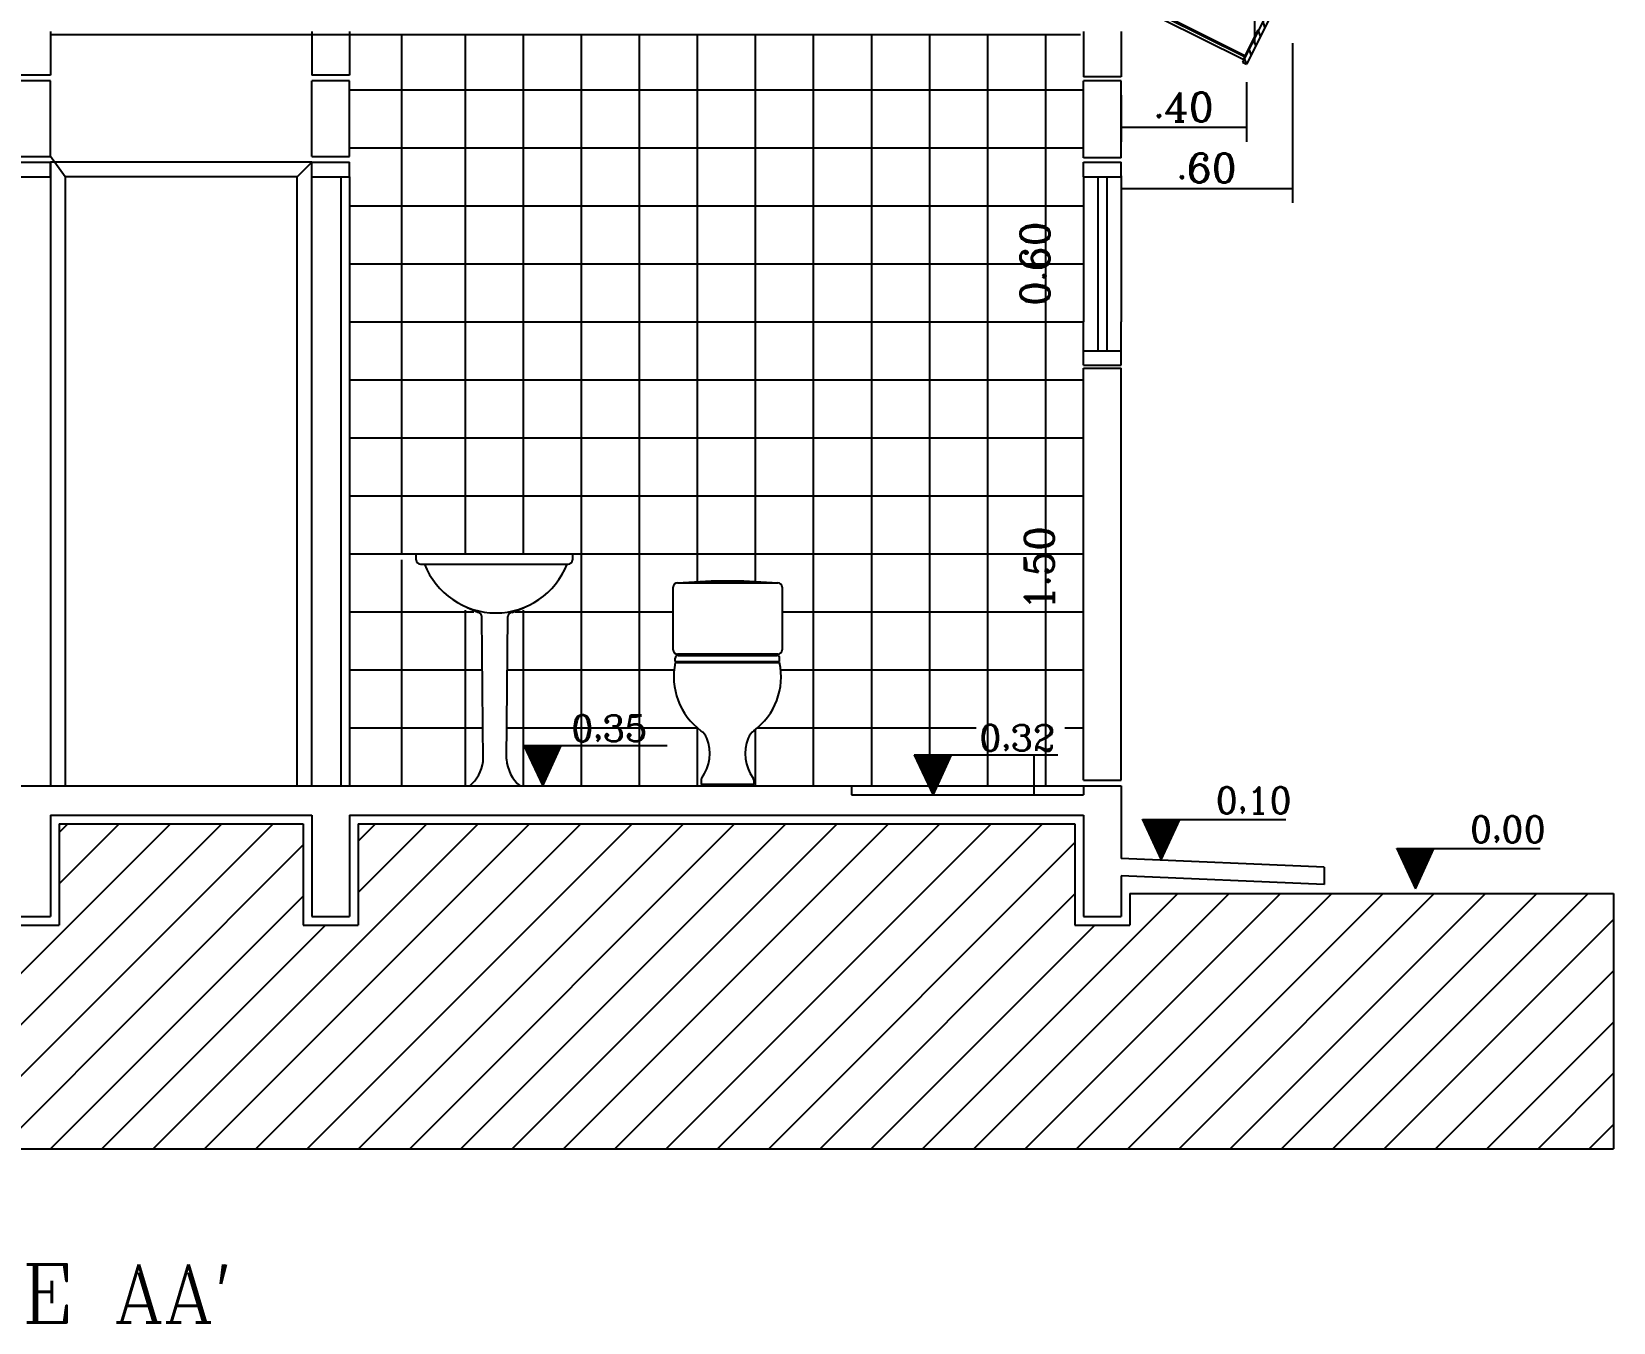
# Model space of a CAD drawing. Extents: x -29 to 75, y 16 to 65.
# Drawn here: x 48.58 to 54.03, y 22.56 to 27.01 of the extents above; entities that cross this region are included whole.
import ezdxf
from ezdxf.enums import TextEntityAlignment as Align

# ---------------------------------------------------------------- set-up
doc = ezdxf.new("R2010")
doc.units = 0
doc.linetypes.add('DASHED2', pattern=[0.375, 0.25, -0.125])
doc.layers.get('0').update_dxf_attribs({"linetype": 'CONTINUOUS'})
doc.layers.get('DEFPOINTS').update_dxf_attribs({"linetype": 'CONTINUOUS'})
for name, color, linetype in [('APARELHOS', 1, 'CONTINUOUS'), ('AZULEJO', 30, 'CONTINUOUS'), ('CONCRETO', 5, 'CONTINUOUS'), ('CORTETERRA', 244, 'CONTINUOUS'), ('COTAS', 244, 'CONTINUOUS'), ('JANELA', 5, 'CONTINUOUS'), ('PAREDE', 7, 'CONTINUOUS'), ('TEXTO', 244, 'CONTINUOUS'), ('VISTAL', 30, 'CONTINUOUS'), ('VISTAP', 244, 'CONTINUOUS')]:
    doc.layers.add(name, color=color, linetype=linetype)
doc.styles.add('ROMANC', font='romanc.shx', dxfattribs={"height": 0.1})
doc.dimstyles.new('ROMANC', dxfattribs={"dimtxt": 0.1, "dimasz": 0.18, "dimexe": 0.05, "dimexo": 0.0625, "dimgap": 0.09, "dimtad": 0, "dimzin": 0, "dimtxsty": 'ROMANC', "dimblk1": 'NONE', "dimblk2": 'NONE', "dimsah": 1, "dimcen": 0.09, "dimclrd": 244, "dimclre": 244, "dimclrt": 244, "dimazin": 3, "dimtfac": 1, "dimtdec": 4, "dimtofl": 0, "dimtmove": 0, "dimatfit": 3, "dimtolj": 1, "dimtzin": 0})

# ---------------------------------------------------------------- blocks, each defined once
blk = doc.blocks.new('*X4')
at = {"color": 0, "linetype": 'DASHED2'}
for p, q in [((142.7874, 77.5214), (142.8024, 77.5364)), ((142.7874, 77.486), (142.8024, 77.501)), ((142.7874, 77.4507), (142.8024, 77.4657)), ((142.7874, 77.4153), (142.8024, 77.4303)), ((142.7874, 77.38), (142.8024, 77.395))]:
    blk.add_line(p, q, dxfattribs=at)
blk = doc.blocks.new('*D16')
at = {"layer": 'DEFPOINTS', "color": 0, "linetype": 'BYBLOCK'}
for p in [(28.2321, -1.0199), (28.3844, -1.0199), (28.3844, -2.5199)]:
    blk.add_point(p, dxfattribs=at)
at = {"color": 244, "linetype": 'BYBLOCK', "insert": (28.2321, -1.7699), "char_height": 0.1, "attachment_point": 5, "rotation": 90, "style": 'ROMANC'}
blk.add_mtext('\\A1;1.50', dxfattribs=at)
blk = doc.blocks.new('_NONE')
at = {"color": 0, "linetype": 'BYBLOCK'}
blk.add_circle((0, 0), 0.25, dxfattribs=at)
blk = doc.blocks.new('*D17')
at = {"layer": 'DEFPOINTS', "color": 0, "linetype": 'BYBLOCK'}
for p in [(28.2177, -0.4199), (28.3844, -0.4199), (28.3844, -1.0199)]:
    blk.add_point(p, dxfattribs=at)
at = {"color": 244, "linetype": 'BYBLOCK', "insert": (28.2177, -0.7199), "char_height": 0.1, "attachment_point": 5, "rotation": 90, "style": 'ROMANC'}
blk.add_mtext('\\A1;0.60', dxfattribs=at)
blk = doc.blocks.new('*D19')
at = {"color": 244, "linetype": 'BYBLOCK'}
for p, q in [((52.7679, 26.8378), (52.7679, 26.6325)), ((52.3359, 26.7934), (52.3359, 26.6325)), ((52.3359, 26.6825), (52.7679, 26.6825))]:
    blk.add_line(p, q, dxfattribs=at)
at = {"layer": 'DEFPOINTS', "color": 0, "linetype": 'BYBLOCK'}
for p in [(52.7679, 26.9003), (52.3359, 26.8559), (52.7679, 26.6825)]:
    blk.add_point(p, dxfattribs=at)
at = {"color": 244, "linetype": 'BYBLOCK', "insert": (52.5519, 26.7525), "char_height": 0.1, "attachment_point": 5, "style": 'ROMANC'}
blk.add_mtext('\\A1;{.40}', dxfattribs=at)
blk = doc.blocks.new('*D20')
at = {"color": 244, "linetype": 'BYBLOCK'}
for p, q in [((52.9259, 26.973), (52.9259, 26.422)), ((52.3359, 26.5149), (52.3359, 26.422)), ((52.3359, 26.472), (52.9259, 26.472))]:
    blk.add_line(p, q, dxfattribs=at)
at = {"layer": 'DEFPOINTS', "color": 0, "linetype": 'BYBLOCK'}
for p in [(52.9259, 27.0355), (52.3359, 26.5774), (52.9259, 26.472)]:
    blk.add_point(p, dxfattribs=at)
at = {"color": 244, "linetype": 'BYBLOCK', "insert": (52.6309, 26.542), "char_height": 0.1, "attachment_point": 5, "style": 'ROMANC'}
blk.add_mtext('\\A1;{.60}', dxfattribs=at)
blk = doc.blocks.new('*X22')
at = {"color": 0, "linetype": 'CONTINUOUS'}
for p, q in [((20.243, -2.8299), (20.2433, -2.8296)), ((20.2441, -2.8323), (20.2468, -2.8296)), ((20.2453, -2.8347), (20.2503, -2.8296)), ((20.2464, -2.8371), (20.2539, -2.8296)), ((20.2475, -2.8395), (20.2574, -2.8296)), ((20.2486, -2.8419), (20.2609, -2.8296)), ((20.2498, -2.8443), (20.2645, -2.8296)), ((20.2509, -2.8467), (20.268, -2.8296)), ((20.252, -2.8491), (20.2715, -2.8296)), ((20.2532, -2.8515), (20.2751, -2.8296)), ((20.2543, -2.8539), (20.2786, -2.8296)), ((20.2554, -2.8563), (20.2821, -2.8296)), ((20.2566, -2.8587), (20.2857, -2.8296)), ((20.2577, -2.8611), (20.2892, -2.8296)), ((20.2588, -2.8636), (20.2928, -2.8296)), ((20.26, -2.866), (20.2963, -2.8296)), ((20.2611, -2.8684), (20.2998, -2.8296)), ((20.2622, -2.8708), (20.3034, -2.8296)), ((20.2634, -2.8732), (20.3069, -2.8296)), ((20.2645, -2.8756), (20.3104, -2.8296)), ((20.2656, -2.878), (20.314, -2.8296)), ((20.2668, -2.8804), (20.3175, -2.8296)), ((20.2679, -2.8828), (20.321, -2.8296)), ((20.269, -2.8852), (20.3246, -2.8296)), ((20.2702, -2.8876), (20.3281, -2.8296)), ((20.2713, -2.89), (20.3316, -2.8296)), ((20.2724, -2.8924), (20.3352, -2.8296)), ((20.2736, -2.8948), (20.3387, -2.8296)), ((20.2747, -2.8972), (20.3423, -2.8296)), ((20.2758, -2.8996), (20.3458, -2.8296)), ((20.277, -2.902), (20.3493, -2.8296)), ((20.2781, -2.9044), (20.3529, -2.8296)), ((20.2792, -2.9068), (20.3564, -2.8296)), ((20.2804, -2.9092), (20.3599, -2.8296)), ((20.2815, -2.9116), (20.3635, -2.8296)), ((20.2826, -2.914), (20.367, -2.8296)), ((20.2838, -2.9164), (20.3705, -2.8296)), ((20.2849, -2.9188), (20.3685, -2.8352)), ((20.286, -2.9212), (20.3656, -2.8417)), ((20.2871, -2.9236), (20.3626, -2.8482)), ((20.2883, -2.926), (20.3596, -2.8547)), ((20.2894, -2.9284), (20.3567, -2.8612)), ((20.2905, -2.9308), (20.3537, -2.8677)), ((20.2917, -2.9332), (20.3508, -2.8742)), ((20.2928, -2.9356), (20.3478, -2.8807)), ((20.2939, -2.9381), (20.3448, -2.8871)), ((20.2951, -2.9405), (20.3419, -2.8936)), ((20.2962, -2.9429), (20.3389, -2.9001)), ((20.2973, -2.9453), (20.336, -2.9066)), ((20.2985, -2.9477), (20.333, -2.9131)), ((20.2996, -2.9501), (20.3301, -2.9196)), ((20.3007, -2.9525), (20.3271, -2.9261)), ((20.3019, -2.9549), (20.3241, -2.9326)), ((20.303, -2.9573), (20.3212, -2.9391)), ((20.3041, -2.9597), (20.3182, -2.9456)), ((20.3053, -2.9621), (20.3153, -2.9521)), ((20.3064, -2.9645), (20.3123, -2.9586)), ((20.3075, -2.9669), (20.3094, -2.9651))]:
    blk.add_line(p, q, dxfattribs=at)
blk = doc.blocks.new('*X23')
at = {"color": 0, "linetype": 'CONTINUOUS'}
for p, q in [((27.0815, -2.472), (27.0831, -2.4704)), ((27.0826, -2.4744), (27.0867, -2.4704)), ((27.0838, -2.4768), (27.0902, -2.4704)), ((27.0849, -2.4792), (27.0937, -2.4704)), ((27.086, -2.4816), (27.0973, -2.4704)), ((27.0872, -2.484), (27.1008, -2.4704)), ((27.0883, -2.4864), (27.1043, -2.4704)), ((27.0894, -2.4888), (27.1079, -2.4704)), ((27.0906, -2.4912), (27.1114, -2.4704)), ((27.0917, -2.4936), (27.115, -2.4704)), ((27.0928, -2.4961), (27.1185, -2.4704)), ((27.094, -2.4985), (27.122, -2.4704)), ((27.0951, -2.5009), (27.1256, -2.4704)), ((27.0962, -2.5033), (27.1291, -2.4704)), ((27.0974, -2.5057), (27.1326, -2.4704)), ((27.0985, -2.5081), (27.1362, -2.4704)), ((27.0996, -2.5105), (27.1397, -2.4704)), ((27.1008, -2.5129), (27.1432, -2.4704)), ((27.1019, -2.5153), (27.1468, -2.4704)), ((27.103, -2.5177), (27.1503, -2.4704)), ((27.1042, -2.5201), (27.1538, -2.4704)), ((27.1053, -2.5225), (27.1574, -2.4704)), ((27.1064, -2.5249), (27.1609, -2.4704)), ((27.1076, -2.5273), (27.1644, -2.4704)), ((27.1087, -2.5297), (27.168, -2.4704)), ((27.1098, -2.5321), (27.1715, -2.4704)), ((27.111, -2.5345), (27.1751, -2.4704)), ((27.1121, -2.5369), (27.1786, -2.4704)), ((27.1132, -2.5393), (27.1821, -2.4704)), ((27.1143, -2.5417), (27.1857, -2.4704)), ((27.1155, -2.5441), (27.1892, -2.4704)), ((27.1166, -2.5465), (27.1927, -2.4704)), ((27.1177, -2.5489), (27.1963, -2.4704)), ((27.1189, -2.5513), (27.1998, -2.4704)), ((27.12, -2.5537), (27.2033, -2.4704)), ((27.1211, -2.5561), (27.2069, -2.4704)), ((27.1223, -2.5585), (27.2077, -2.4731)), ((27.1234, -2.5609), (27.2047, -2.4796)), ((27.1245, -2.5633), (27.2018, -2.4861)), ((27.1257, -2.5657), (27.1988, -2.4926)), ((27.1268, -2.5681), (27.1959, -2.4991)), ((27.1279, -2.5705), (27.1929, -2.5056)), ((27.1291, -2.573), (27.1899, -2.5121)), ((27.1302, -2.5754), (27.187, -2.5186)), ((27.1313, -2.5778), (27.184, -2.5251)), ((27.1325, -2.5802), (27.1811, -2.5316)), ((27.1336, -2.5826), (27.1781, -2.5381)), ((27.1347, -2.585), (27.1752, -2.5445)), ((27.1359, -2.5874), (27.1722, -2.551)), ((27.137, -2.5898), (27.1692, -2.5575)), ((27.1381, -2.5922), (27.1663, -2.564)), ((27.1393, -2.5946), (27.1633, -2.5705)), ((27.1404, -2.597), (27.1604, -2.577)), ((27.1415, -2.5994), (27.1574, -2.5835)), ((27.1427, -2.6018), (27.1544, -2.59)), ((27.1438, -2.6042), (27.1515, -2.5965)), ((27.1449, -2.6066), (27.1485, -2.603))]:
    blk.add_line(p, q, dxfattribs=at)
blk = doc.blocks.new('*X24')
at = {"color": 0, "linetype": 'CONTINUOUS'}
for p, q in [((27.8023, -2.5149), (27.8042, -2.513)), ((27.8034, -2.5173), (27.8078, -2.513)), ((27.8046, -2.5197), (27.8113, -2.513)), ((27.8057, -2.5221), (27.8148, -2.513)), ((27.8068, -2.5245), (27.8184, -2.513)), ((27.8079, -2.5269), (27.8219, -2.513)), ((27.8091, -2.5293), (27.8255, -2.513)), ((27.8102, -2.5317), (27.829, -2.513)), ((27.8113, -2.5341), (27.8325, -2.513)), ((27.8125, -2.5365), (27.8361, -2.513)), ((27.8136, -2.5389), (27.8396, -2.513)), ((27.8147, -2.5414), (27.8431, -2.513)), ((27.8159, -2.5438), (27.8467, -2.513)), ((27.817, -2.5462), (27.8502, -2.513)), ((27.8181, -2.5486), (27.8537, -2.513)), ((27.8193, -2.551), (27.8573, -2.513)), ((27.8204, -2.5534), (27.8608, -2.513)), ((27.8215, -2.5558), (27.8643, -2.513)), ((27.8227, -2.5582), (27.8679, -2.513)), ((27.8238, -2.5606), (27.8714, -2.513)), ((27.8249, -2.563), (27.875, -2.513)), ((27.8261, -2.5654), (27.8785, -2.513)), ((27.8272, -2.5678), (27.882, -2.513)), ((27.8283, -2.5702), (27.8856, -2.513)), ((27.8295, -2.5726), (27.8891, -2.513)), ((27.8306, -2.575), (27.8926, -2.513)), ((27.8317, -2.5774), (27.8962, -2.513)), ((27.8329, -2.5798), (27.8997, -2.513)), ((27.834, -2.5822), (27.9032, -2.513)), ((27.8351, -2.5846), (27.9068, -2.513)), ((27.8363, -2.587), (27.9103, -2.513)), ((27.8374, -2.5894), (27.9138, -2.513)), ((27.8385, -2.5918), (27.9174, -2.513)), ((27.8397, -2.5942), (27.9209, -2.513)), ((27.8408, -2.5966), (27.9244, -2.513)), ((27.8419, -2.599), (27.928, -2.513)), ((27.8431, -2.6014), (27.9279, -2.5166)), ((27.8442, -2.6038), (27.9249, -2.5231)), ((27.8453, -2.6062), (27.922, -2.5296)), ((27.8464, -2.6086), (27.919, -2.5361)), ((27.8476, -2.611), (27.9161, -2.5426)), ((27.8487, -2.6134), (27.9131, -2.549)), ((27.8498, -2.6159), (27.9102, -2.5555)), ((27.851, -2.6183), (27.9072, -2.562)), ((27.8521, -2.6207), (27.9042, -2.5685)), ((27.8532, -2.6231), (27.9013, -2.575)), ((27.8544, -2.6255), (27.8983, -2.5815)), ((27.8555, -2.6279), (27.8954, -2.588)), ((27.8566, -2.6303), (27.8924, -2.5945)), ((27.8578, -2.6327), (27.8894, -2.601)), ((27.8589, -2.6351), (27.8865, -2.6075)), ((27.86, -2.6375), (27.8835, -2.614)), ((27.8612, -2.6399), (27.8806, -2.6205)), ((27.8623, -2.6423), (27.8776, -2.627)), ((27.8634, -2.6447), (27.8747, -2.6335)), ((27.8646, -2.6471), (27.8717, -2.64)), ((27.8657, -2.6495), (27.8687, -2.6465))]:
    blk.add_line(p, q, dxfattribs=at)
blk = doc.blocks.new('*X72')
at = {"color": 0, "linetype": 'CONTINUOUS'}
for p, q in [((49.5998, 30.5079), (50.7198, 31.6279)), ((49.7766, 30.5079), (50.8966, 31.6279)), ((49.9534, 30.5079), (51.0734, 31.6279)), ((50.3368, 31.4217), (50.5431, 31.6279)), ((50.3368, 31.5984), (50.3663, 31.6279)), ((50.6605, 30.5079), (51.7805, 31.6279)), ((50.8373, 30.5079), (51.9573, 31.6279)), ((51.014, 30.5079), (52.134, 31.6279)), ((51.1908, 30.5079), (52.3108, 31.6279)), ((51.3668, 31.5678), (51.4269, 31.6279)), ((51.3668, 31.391), (51.6037, 31.6279)), ((51.3676, 30.5079), (52.4876, 31.6279)), ((51.5444, 30.5079), (52.6644, 31.6279)), ((51.7212, 30.5079), (52.8412, 31.6279)), ((51.8979, 30.5079), (53.0179, 31.6279)), ((52.0747, 30.5079), (53.1947, 31.6279)), ((52.2515, 30.5079), (53.3715, 31.6279)), ((52.4283, 30.5079), (53.5483, 31.6279)), ((52.605, 30.5079), (53.725, 31.6279)), ((50.1302, 30.5079), (51.1768, 31.5546)), ((52.7818, 30.5079), (53.8368, 31.5629)), ((50.3069, 30.5079), (51.1768, 31.3778)), ((52.9586, 30.5079), (53.8368, 31.3861)), ((53.3121, 30.5079), (54.1921, 31.3879)), ((53.4889, 30.5079), (54.3689, 31.3879)), ((53.6657, 30.5079), (54.5457, 31.3879)), ((53.8425, 30.5079), (54.7225, 31.3879)), ((54.0192, 30.5079), (54.8992, 31.3879)), ((54.196, 30.5079), (55.076, 31.3879)), ((54.3728, 30.5079), (55.2528, 31.3879)), ((54.5496, 30.5079), (55.4296, 31.3879)), ((54.7264, 30.5079), (55.6064, 31.3879)), ((54.9031, 30.5079), (55.6931, 31.2979)), ((50.4837, 30.5079), (51.2537, 31.2779)), ((53.1354, 30.5079), (53.9054, 31.2779)), ((55.0799, 30.5079), (55.6931, 31.1212)), ((55.2567, 30.5079), (55.6931, 30.9444)), ((55.4335, 30.5079), (55.6931, 30.7676)), ((55.6102, 30.5079), (55.6931, 30.5908))]:
    blk.add_line(p, q, dxfattribs=at)

msp = doc.modelspace()

# ---------------------------------------------------------------- linework, layer by layer
at = {"layer": 'APARELHOS', "color": 244, "linetype": 'CONTINUOUS'}
for p, q in [((49.9059, 25.2129), (50.4443, 25.2129)), ((49.9209, 25.1771), (50.4293, 25.1771)), ((50.7913, 24.8816), (50.7913, 25.0978)), ((50.8063, 25.1128), (50.9222, 25.1196)), ((50.8063, 25.1128), (51.1527, 25.1128)), ((50.9222, 25.1196), (51.0352, 25.1196)), ((51.0352, 25.1196), (51.1527, 25.1128)), ((51.1677, 25.0978), (51.1677, 24.8816)), ((50.1369, 24.4993), (50.1322, 24.9957)), ((50.2172, 24.5043), (50.2218, 24.9959)), ((51.1527, 24.8666), (50.8063, 24.8666)), ((50.8087, 24.8623), (51.1487, 24.8623)), ((50.7987, 24.8408), (50.7987, 24.8523)), ((50.7987, 24.8408), (51.1587, 24.8408)), ((50.7987, 24.8376), (51.1587, 24.8376)), ((51.1587, 24.8408), (51.1587, 24.8523)), ((50.8882, 24.4336), (50.8882, 24.4176)), ((51.0692, 24.4336), (51.0692, 24.4176)), ((51.0692, 24.4176), (50.8882, 24.4176))]:
    msp.add_line(p, q, dxfattribs=at)
for centre, radius, start, end in [((50.8063, 25.0978), 0.015, 90, 180), ((51.1527, 25.0978), 0.015, 0, 90), ((50.1172, 24.9956), 0.015, 0.5395, 84.7145), ((50.2368, 24.9958), 0.015, 95.7889, 179.4605), ((50.8063, 24.8816), 0.015, 180, 270), ((50.8087, 24.8523), 0.01, 90, 180), ((51.1487, 24.8523), 0.01, 0, 90), ((51.1527, 24.8816), 0.015, 270, 0), ((51.0261, 24.7894), 0.2324, 168.0332, 233.3919), ((50.9314, 24.7894), 0.2324, 306.6081, 11.9668), ((50.8517, 24.5547), 0.06, 21.6537, 53.3919), ((51.1057, 24.5547), 0.06, 126.6081, 158.3463), ((50.7741, 24.5239), 0.1435, 323.9659, 21.6537), ((51.1834, 24.5239), 0.1435, 158.3463, 216.0341), ((50.8982, 24.4336), 0.01, 144.1826, 180), ((51.0592, 24.4336), 0.01, 0, 35.8174)]:
    msp.add_arc(centre, radius, start, end, dxfattribs=at)
at = {"layer": 'AZULEJO', "linetype": 'CONTINUOUS'}
for p, q in [((49.8559, 25.2129), (49.8559, 27.0022)), ((50.0759, 25.2129), (50.0759, 27.0022)), ((50.2759, 25.2129), (50.2759, 27.0022)), ((50.4759, 24.4122), (50.4759, 27.0022)), ((50.6759, 24.4122), (50.6759, 27.0022)), ((50.8759, 25.1174), (50.8759, 27.0022)), ((51.0759, 25.1177), (51.0759, 27.0022)), ((51.2759, 24.4122), (51.2759, 27.0022)), ((51.4759, 24.4122), (51.4759, 27.0022)), ((51.6759, 24.4122), (51.6759, 27.0022)), ((51.8759, 24.4122), (51.8759, 27.0022)), ((52.0759, 24.4122), (52.0759, 27.0022)), ((49.6759, 26.8122), (52.2059, 26.8122)), ((49.6759, 26.6122), (52.2059, 26.6122)), ((49.6759, 26.4122), (52.2059, 26.4122)), ((49.6759, 26.2122), (52.2059, 26.2122)), ((49.6759, 26.0122), (52.2059, 26.0122)), ((49.6759, 25.8122), (52.2059, 25.8122)), ((49.6759, 25.6122), (52.2059, 25.6122)), ((49.6759, 25.4122), (52.2059, 25.4122)), ((49.6759, 25.2122), (49.9059, 25.2122)), ((49.8559, 24.4122), (49.8559, 25.1921)), ((50.4443, 25.2122), (50.4759, 25.2122)), ((50.4759, 25.2122), (52.2059, 25.2122)), ((49.6759, 25.0122), (50.1047, 25.0122)), ((50.0759, 24.4122), (50.0759, 25.0185)), ((50.2471, 25.0122), (50.7913, 25.0122)), ((50.2759, 24.4122), (50.2759, 25.0185)), ((51.1677, 25.0122), (52.2059, 25.0122)), ((49.6759, 24.8122), (50.1339, 24.8122)), ((50.2201, 24.8122), (50.7948, 24.8122)), ((51.1626, 24.8122), (52.2059, 24.8122)), ((49.6759, 24.6122), (50.1358, 24.6122)), ((50.2182, 24.6122), (50.8757, 24.6122)), ((50.8759, 24.4122), (50.8759, 24.612)), ((51.0759, 24.4122), (51.0759, 24.6074)), ((51.0818, 24.6122), (51.8359, 24.6122)), ((52.1414, 24.6122), (52.2059, 24.6122)), ((52.0359, 24.3822), (52.0359, 24.5192)), ((51.4059, 24.4122), (52.2059, 24.4122))]:
    msp.add_line(p, q, dxfattribs=at)
at = {"layer": 'CONCRETO', "linetype": 'CONTINUOUS'}
for p, q in [((48.6459, 27.0122), (48.6459, 26.8622)), ((49.5459, 27.0122), (49.5459, 26.8622)), ((49.6759, 27.0122), (49.6759, 26.8622)), ((52.2059, 27.0122), (52.2059, 26.8559)), ((52.3359, 27.0122), (52.3359, 26.8559)), ((48.6459, 26.8622), (48.5159, 26.8622)), ((49.6759, 26.8622), (49.5459, 26.8622)), ((52.3359, 26.8559), (52.2059, 26.8559)), ((48.5159, 26.5622), (48.6459, 26.5622)), ((49.5459, 26.5622), (49.6759, 26.5622)), ((52.2059, 26.5622), (52.3359, 26.5622)), ((48.5159, 26.5122), (48.6459, 26.5122)), ((49.5459, 26.5122), (49.6759, 26.5122)), ((52.2059, 26.5122), (52.3359, 26.5122)), ((52.2059, 25.9122), (52.3359, 25.9122)), ((52.2059, 25.8622), (52.3359, 25.8622))]:
    msp.add_line(p, q, dxfattribs=at)
at = {"layer": 'CONCRETO'}
for p, q in [((48.6459, 26.5122), (48.6459, 26.5622)), ((49.5459, 26.5122), (49.5459, 26.5622)), ((49.6759, 26.5122), (49.6759, 26.5622)), ((52.3359, 26.5122), (52.3359, 26.5622)), ((52.2059, 26.5122), (52.2059, 26.5122)), ((52.3359, 26.5122), (52.3359, 26.5122)), ((52.2059, 25.9122), (52.2059, 26.0122)), ((52.3359, 25.9122), (52.3359, 26.0122)), ((52.3359, 25.8622), (52.3359, 25.9122)), ((52.2059, 25.8622), (52.2059, 25.8622)), ((52.3359, 25.8622), (52.3359, 25.8622)), ((44.8259, 24.4122), (51.4059, 24.4122)), ((51.4059, 24.4122), (51.4059, 24.3822)), ((51.4059, 24.3822), (52.2059, 24.3822)), ((52.2059, 24.4122), (52.2059, 24.3822)), ((52.2059, 24.4122), (52.3359, 24.4122)), ((52.3359, 24.4122), (52.3359, 24.1622)), ((48.6459, 24.3122), (48.6459, 23.9622)), ((48.6459, 24.3122), (49.5459, 24.3122)), ((49.5459, 24.3122), (49.5459, 23.9622)), ((49.6759, 24.3122), (49.6759, 23.9622)), ((49.6759, 24.3122), (52.2059, 24.3122)), ((52.2059, 24.3122), (52.2059, 23.9622)), ((52.3359, 24.1022), (52.3359, 23.9622)), ((48.5159, 23.9622), (48.6459, 23.9622)), ((49.5459, 23.9622), (49.6759, 23.9622)), ((52.2059, 23.9622), (52.3359, 23.9622))]:
    msp.add_line(p, q, dxfattribs=at)
at = {"layer": 'CONCRETO', "color": 5, "linetype": 'CONTINUOUS'}
for p, q in [((53.0359, 24.1326), (52.3359, 24.1622)), ((53.0359, 24.0726), (52.3359, 24.1022)), ((53.0359, 24.1326), (53.0359, 24.0726))]:
    msp.add_line(p, q, dxfattribs=at)
at = {"layer": 'CORTETERRA', "color": 244}
for p, q in [((48.6759, 24.2822), (49.5159, 24.2822)), ((48.6759, 24.2822), (48.6759, 23.9322)), ((49.5159, 24.2822), (49.5159, 23.9322)), ((49.7059, 24.2822), (52.1759, 24.2822)), ((49.7059, 24.2822), (49.7059, 23.9322)), ((52.1759, 24.2822), (52.1759, 23.9322)), ((52.3659, 24.0422), (52.3659, 23.9322)), ((48.4859, 23.9322), (48.6759, 23.9322)), ((49.5159, 23.9322), (49.7059, 23.9322)), ((52.1759, 23.9322), (52.3659, 23.9322))]:
    msp.add_line(p, q, dxfattribs=at)
at = {"layer": 'COTAS', "color": 244}
for p, q in [((48.6959, 26.5122), (48.6459, 26.5822)), ((49.4959, 26.5122), (49.5459, 26.5622))]:
    msp.add_line(p, q, dxfattribs=at)
at = {"layer": 'JANELA', "linetype": 'CONTINUOUS'}
for p, q in [((52.2059, 26.5122), (52.2059, 26.0122)), ((52.3359, 26.5122), (52.3359, 26.0122))]:
    msp.add_line(p, q, dxfattribs=at)
at = {"layer": 'JANELA', "color": 1, "linetype": 'CONTINUOUS'}
for p, q in [((52.2559, 26.5122), (52.2559, 25.9122)), ((52.2859, 26.5122), (52.2859, 25.9122))]:
    msp.add_line(p, q, dxfattribs=at)
at = {"layer": 'PAREDE', "color": 3, "linetype": 'CONTINUOUS'}
for p, q in [((48.6459, 26.8422), (48.5159, 26.8422)), ((49.6759, 26.8422), (49.5459, 26.8422)), ((52.3359, 26.8422), (52.2059, 26.8422)), ((48.5159, 26.5822), (48.6459, 26.5822)), ((49.5459, 26.5822), (49.6759, 26.5822)), ((52.3359, 26.5774), (52.2059, 26.5774)), ((52.2059, 25.8525), (52.3359, 25.8525))]:
    msp.add_line(p, q, dxfattribs=at)
at = {"layer": 'PAREDE', "color": 3}
for p, q in [((48.6459, 26.5822), (48.6459, 26.8422)), ((49.5459, 26.5822), (49.5459, 26.8422)), ((49.6759, 26.5822), (49.6759, 26.8422)), ((52.2059, 26.5774), (52.2059, 26.8422)), ((52.3359, 26.5774), (52.3359, 26.8422)), ((52.2059, 24.4322), (52.2059, 25.8525)), ((52.3359, 24.4322), (52.3359, 25.8525)), ((52.2059, 24.4322), (52.3359, 24.4322))]:
    msp.add_line(p, q, dxfattribs=at)
at = {"layer": 'TEXTO', "color": 30, "linetype": 'CONTINUOUS'}
msp.add_line((52.796, 26.9695), (52.796, 27.4108), dxfattribs=at)
at = {"layer": 'TEXTO', "color": 1}
for p, q in [((50.2767, 24.5516), (50.7712, 24.5516)), ((50.2767, 24.5516), (50.3419, 24.4133)), ((50.3419, 24.4133), (50.4051, 24.5521)), ((51.6229, 24.5192), (52.1174, 24.5192)), ((51.6229, 24.5192), (51.6881, 24.3809)), ((51.6881, 24.3809), (51.7513, 24.5197)), ((52.4091, 24.2962), (52.9036, 24.2962)), ((52.4091, 24.2962), (52.4742, 24.1579)), ((52.4742, 24.1579), (52.5375, 24.2967)), ((53.2854, 24.1964), (53.3505, 24.058)), ((53.2854, 24.1964), (53.7799, 24.1964)), ((53.3505, 24.058), (53.4138, 24.1969))]:
    msp.add_line(p, q, dxfattribs=at)
at = {"layer": 'VISTAL', "color": 30}
msp.add_line((52.7625, 26.929), (52.3259, 27.1472), dxfattribs=at)
at = {"layer": 'VISTAL', "color": 30, "linetype": 'DASHED2'}
msp.add_line((52.8072, 27.0184), (52.7625, 26.929), dxfattribs=at)
at = {"layer": 'VISTAL', "color": 244, "linetype": 'CONTINUOUS'}
for p, q in [((48.6459, 26.5622), (48.6459, 24.4122)), ((49.5459, 26.5622), (48.6459, 26.5622)), ((49.4959, 26.5122), (48.6959, 26.5122)), ((48.6959, 26.5122), (48.6959, 24.4122)), ((49.4959, 24.4122), (49.4959, 26.5122)), ((49.5459, 24.4122), (49.5459, 26.5122))]:
    msp.add_line(p, q, dxfattribs=at)
at = {"layer": 'VISTAL', "color": 5, "linetype": 'CONTINUOUS'}
for p, q in [((49.5459, 26.5122), (49.5459, 26.5622)), ((52.2059, 26.5122), (52.2059, 26.5622)), ((52.2059, 25.8622), (52.2059, 25.9122))]:
    msp.add_line(p, q, dxfattribs=at)
at = {"layer": 'VISTAP', "color": 30}
for p, q in [((52.7562, 26.9164), (52.3375, 27.1258)), ((52.7607, 26.9254), (52.3418, 27.1348))]:
    msp.add_line(p, q, dxfattribs=at)
at = {"layer": 'VISTAP', "color": 30, "linetype": 'DASHED2'}
for p, q in [((52.8299, 27.0577), (52.7545, 26.907)), ((52.8433, 27.051), (52.7679, 26.9003)), ((52.7545, 26.907), (52.7679, 26.9003)), ((52.7607, 26.9254), (52.7562, 26.9164))]:
    msp.add_line(p, q, dxfattribs=at)
at = {"layer": 'VISTAP', "color": 30, "linetype": 'CONTINUOUS'}
for p, q in [((48.6459, 27.0022), (50.0959, 27.0022)), ((50.0959, 27.0022), (52.1959, 27.0022))]:
    msp.add_line(p, q, dxfattribs=at)
at = {"layer": 'VISTAP', "color": 1, "linetype": 'CONTINUOUS'}
for p, q in [((49.6459, 26.5122), (49.6459, 24.4122)), ((49.6759, 26.5122), (49.6759, 24.4122))]:
    msp.add_line(p, q, dxfattribs=at)
at = {"layer": 'VISTAP', "linetype": 'CONTINUOUS'}
for p, q in [((49.9059, 25.1921), (49.9059, 25.2129)), ((50.4443, 25.2129), (50.4443, 25.1921)), ((50.1186, 25.0105), (50.0816, 25.0268)), ((50.2353, 25.0107), (50.2771, 25.0268)), ((52.3659, 24.0422), (54.0323, 24.0422)), ((54.0323, 24.0422), (54.0323, 23.1622)), ((43.1296, 23.1622), (54.0323, 23.1622))]:
    msp.add_line(p, q, dxfattribs=at)
for centre, radius, start, end in [((49.9209, 25.1921), 0.015, 180, 270), ((50.4293, 25.1921), 0.015, 270, 0), ((50.1804, 25.272), 0.2634, 201.2573, 338.7427), ((50.0034, 24.5151), 0.1346, 310.1236, 352.3346), ((50.1219, 24.4992), 0.015, 352.3346, 0.5395), ((50.3495, 24.5139), 0.1327, 184.1406, 230.0266)]:
    msp.add_arc(centre, radius, start, end, dxfattribs=at)

# ---------------------------------------------------------------- block references
at = {"layer": 'CORTETERRA', "linetype": 'CONTINUOUS'}
msp.add_blockref('*X72', (-1.6608, -7.3457), dxfattribs=at)
at = {"layer": 'TEXTO', "color": 1, "linetype": 'CONTINUOUS'}
for name, p in [('*X23', (23.196, 27.022)), ('*X24', (23.8216, 27.0322)), ('*X22', (32.1662, 27.1258)), ('*X22', (33.0425, 27.026))]:
    msp.add_blockref(name, p, dxfattribs=at)
at = {"layer": 'VISTAP', "color": 30, "linetype": 'DASHED2', "xscale": -1, "rotation": 333.4349}
msp.add_blockref('*X4', (145.8756, -106.1664), dxfattribs=at)

# ---------------------------------------------------------------- texts
at = {"layer": 'COTAS', "linetype": 'CONTINUOUS', "style": 'ROMANC'}
for s, p in [('0,10', (52.7925, 24.3626)), ('0,00', (53.6688, 24.2628))]:
    msp.add_text(s, height=0.09, dxfattribs=at).set_placement(p, align=Align.MIDDLE)
at = {"layer": 'TEXTO', "color": 244, "linetype": 'CONTINUOUS', "style": 'ROMANC'}
for s, p in [('0,35', (50.5711, 24.6108)), ('0,32', (51.9775, 24.5782))]:
    msp.add_text(s, height=0.09, dxfattribs=at).set_placement(p, align=Align.MIDDLE)
at = {"layer": 'TEXTO', "color": 5, "ltscale": 0.3, "style": 'ROMANC'}
msp.add_text("CORTE AA'", height=0.2, dxfattribs=at).set_placement((47.8269, 22.5635))

# ---------------------------------------------------------------- dimensions: what is measured, and where the dimension line sits
at = {"layer": 'VISTAL', "linetype": 'CONTINUOUS'}
for base, p1, p2, text, picture, middle in [((52.9259, 26.472), (52.3359, 26.5774), (52.9259, 27.0355), '{.60}', '*D20', (52.6309, 26.542)), ((52.7679, 26.6825), (52.3359, 26.8559), (52.7679, 26.9003), '{.40}', '*D19', (52.5519, 26.7525))]:
    dim = msp.add_linear_dim(base=base, p1=p1, p2=p2, text=text, dimstyle='ROMANC', override={"dimgap": 0.02, "dimtad": 1}, dxfattribs=at)
    dim.commit()
    dim.dimension.update_dxf_attribs({"geometry": picture, "text_midpoint": middle})
at = {"layer": 'VISTAP', "linetype": 'CONTINUOUS'}
for base, p1, p2, picture, middle in [((52.0393, 26.5122), (52.2059, 25.9122), (52.2059, 26.5122), '*D17', (52.0393, 26.3122)), ((52.0536, 25.9122), (52.2059, 24.4122), (52.2059, 25.9122), '*D16', (52.0536, 25.2622))]:
    dim = msp.add_linear_dim(base=base, p1=p1, p2=p2, angle=90, dimstyle='ROMANC', override={"dimse1": 1, "dimse2": 1, "dimsd1": 1, "dimsd2": 1}, dxfattribs=at)
    dim.commit()
    dim.dimension.update_dxf_attribs({"geometry": picture, "text_midpoint": middle, "insert": (23.8216, 26.9322)})

doc.saveas('drawing.dxf')
